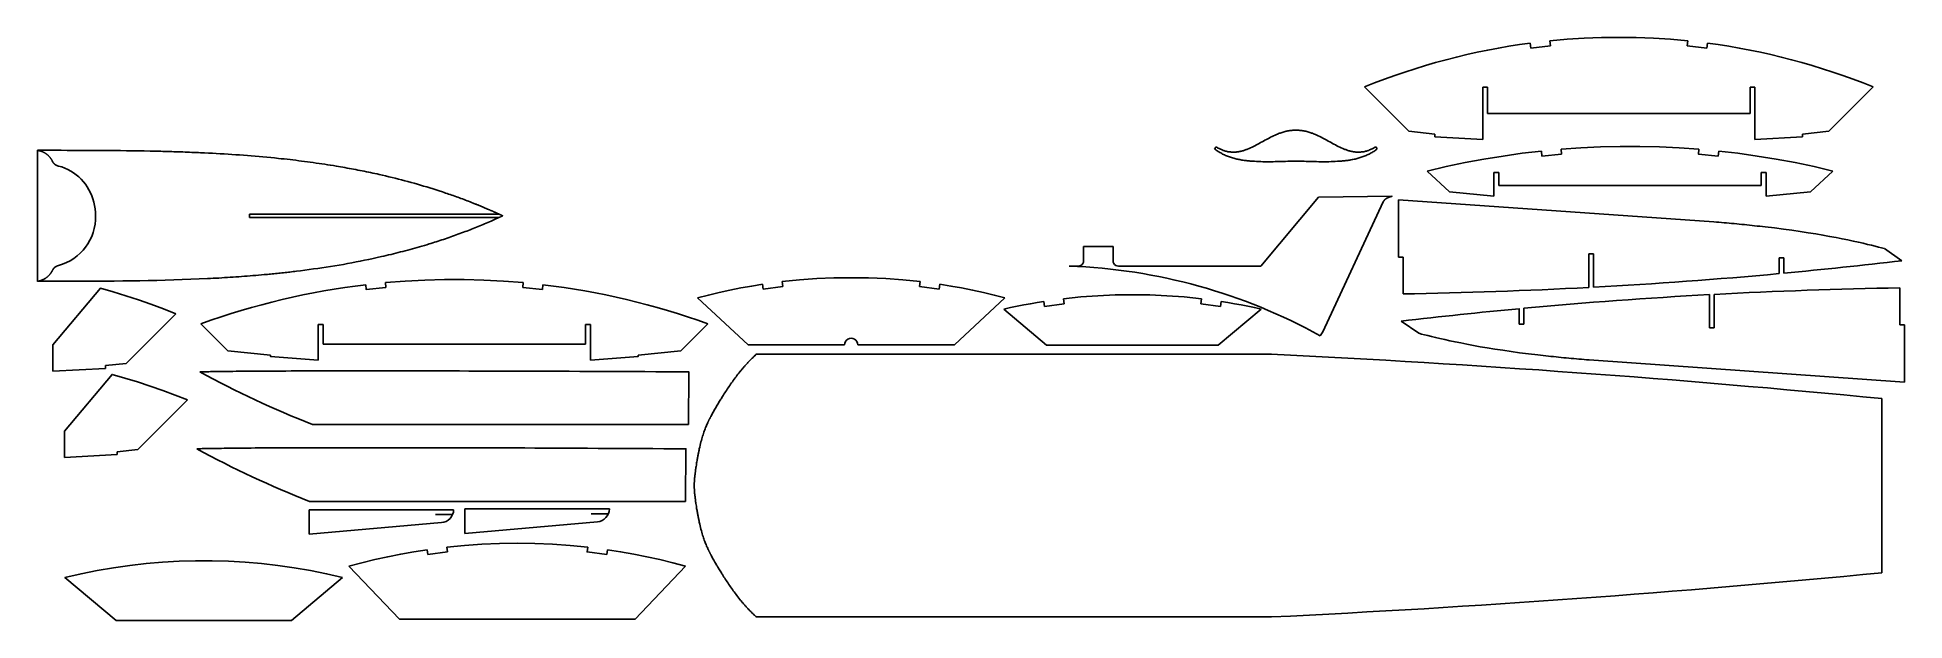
# Model space of a CAD drawing. Header units: inches. Extents: x 1.6 to 37.2, y 1.9 to 13.
import ezdxf

# ---------------------------------------------------------------- set-up
doc = ezdxf.new("R2010")
doc.units = ezdxf.units.IN
doc.header["$MEASUREMENT"] = 0

msp = doc.modelspace()

# ---------------------------------------------------------------- linework, layer by layer
for p, q in [((29.158, 12.012), (29.248, 12.012)), ((26.029, 9.916), (27.433, 9.938)), ((21.175, 7.985), (21.187, 7.891)), ((26.059, 7.283), (26.111, 7.356))]:
    msp.add_line(p, q)
at = {"color": 7, "lineweight": -3}
for points in [[(30.061, 12.847), (30.071, 12.754)], [(33.061, 12.89), (32.734, 12.92), (32.406, 12.94), (32.078, 12.954), (31.748, 12.957), (31.419, 12.954), (31.091, 12.94), (30.763, 12.92), (30.436, 12.89)], [(30.436, 12.89), (30.446, 12.797)], [(33.061, 12.89), (33.049, 12.797)], [(33.436, 12.847), (33.424, 12.754), (33.049, 12.797)], [(30.071, 12.754), (30.446, 12.797)], [(26.908, 12.015), (27.753, 11.17), (28.248, 11.119)], [(28.248, 11.065), (29.158, 11.017), (29.158, 12.012)], [(29.248, 11.512), (29.248, 12.012)], [(34.248, 11.512), (34.248, 12.012)], [(34.338, 12.012), (34.248, 12.012)], [(34.338, 11.017), (34.338, 12.012)], [(36.589, 12.015), (35.744, 11.17), (35.248, 11.119)], [(34.248, 11.512), (29.248, 11.512)], [(25.6, 11.192), (25.582, 11.192), (25.562, 11.19), (25.544, 11.19), (25.524, 11.188), (25.505, 11.185), (25.487, 11.183), (25.467, 11.18), (25.449, 11.177), (25.43, 11.173), (25.412, 11.17), (25.394, 11.165), (25.374, 11.16), (25.355, 11.155), (25.337, 11.15), (25.319, 11.143), (25.302, 11.138), (25.284, 11.132), (25.265, 11.125), (25.247, 11.117), (25.23, 11.11), (25.202, 11.098), (25.174, 11.085), (25.145, 11.072), (25.119, 11.058), (25.09, 11.043), (25.064, 11.028), (25.037, 11.015), (25.01, 11), (24.984, 10.985), (24.955, 10.97), (24.929, 10.955), (24.902, 10.94), (24.875, 10.925), (24.847, 10.912), (24.82, 10.897), (24.794, 10.883), (24.765, 10.87), (24.737, 10.857), (24.709, 10.845), (24.68, 10.832), (24.667, 10.827), (24.652, 10.822), (24.639, 10.817), (24.624, 10.812), (24.61, 10.807), (24.595, 10.802), (24.58, 10.798), (24.565, 10.793), (24.552, 10.79), (24.537, 10.787), (24.522, 10.785), (24.507, 10.782), (24.492, 10.78), (24.477, 10.777), (24.462, 10.775), (24.447, 10.775), (24.432, 10.773), (24.417, 10.773), (24.402, 10.773), (24.387, 10.773), (24.37, 10.775), (24.354, 10.777), (24.339, 10.778), (24.322, 10.78), (24.305, 10.783), (24.29, 10.787), (24.274, 10.79), (24.259, 10.793), (24.242, 10.798), (24.227, 10.803), (24.212, 10.808), (24.197, 10.815), (24.182, 10.822), (24.167, 10.828), (24.152, 10.835), (24.137, 10.842), (24.122, 10.85), (24.109, 10.858), (24.095, 10.867), (24.08, 10.875)], [(25.6, 11.192), (25.619, 11.192), (25.639, 11.19), (25.657, 11.19), (25.677, 11.188), (25.695, 11.185), (25.714, 11.183), (25.734, 11.18), (25.752, 11.177), (25.77, 11.173), (25.789, 11.17), (25.807, 11.165), (25.827, 11.16), (25.845, 11.155), (25.864, 11.15), (25.882, 11.143), (25.899, 11.138), (25.917, 11.132), (25.935, 11.125), (25.954, 11.117), (25.97, 11.11), (25.999, 11.098), (26.027, 11.085), (26.055, 11.072), (26.082, 11.058), (26.11, 11.043), (26.137, 11.028), (26.164, 11.015), (26.19, 11), (26.217, 10.985), (26.245, 10.97), (26.272, 10.955), (26.299, 10.94), (26.325, 10.925), (26.354, 10.912), (26.38, 10.897), (26.407, 10.883), (26.435, 10.87), (26.464, 10.857), (26.492, 10.845), (26.52, 10.832), (26.534, 10.827), (26.549, 10.822), (26.562, 10.817), (26.577, 10.812), (26.59, 10.807), (26.605, 10.802), (26.62, 10.798), (26.635, 10.793), (26.649, 10.79), (26.664, 10.787), (26.679, 10.785), (26.694, 10.782), (26.709, 10.78), (26.724, 10.777), (26.739, 10.775), (26.754, 10.775), (26.769, 10.773), (26.784, 10.773), (26.799, 10.773), (26.814, 10.773), (26.83, 10.775), (26.847, 10.777), (26.862, 10.778), (26.879, 10.78), (26.895, 10.783), (26.91, 10.787), (26.927, 10.79), (26.942, 10.793), (26.959, 10.798), (26.974, 10.803), (26.989, 10.808), (27.004, 10.815), (27.019, 10.822), (27.034, 10.828), (27.049, 10.835), (27.064, 10.842), (27.079, 10.85), (27.092, 10.858), (27.105, 10.867), (27.12, 10.875)], [(28.248, 11.065), (28.248, 11.119)], [(35.248, 11.065), (34.338, 11.017)], [(35.248, 11.065), (35.248, 11.119)], [(1.637, 10.809), (1.637, 8.314)], [(1.638, 10.809), (1.752, 10.809), (1.865, 10.809), (1.978, 10.809), (2.092, 10.809), (2.203, 10.807), (2.317, 10.807), (2.43, 10.807), (2.543, 10.807), (2.657, 10.807), (2.77, 10.807), (2.882, 10.805), (2.995, 10.805), (3.108, 10.804), (3.222, 10.804), (3.335, 10.802), (3.446, 10.8), (3.56, 10.799), (3.673, 10.797), (3.786, 10.794), (3.9, 10.792), (3.942, 10.79), (3.985, 10.79), (4.027, 10.789), (4.07, 10.787), (4.112, 10.787), (4.155, 10.785), (4.196, 10.784), (4.238, 10.782), (4.282, 10.782), (4.323, 10.78), (4.367, 10.779), (4.408, 10.777), (4.452, 10.775), (4.493, 10.774), (4.535, 10.772), (4.578, 10.77), (4.62, 10.769), (4.663, 10.767), (4.705, 10.765), (4.746, 10.764), (4.822, 10.76), (4.895, 10.755), (4.97, 10.752), (5.043, 10.749), (5.118, 10.744), (5.192, 10.74), (5.267, 10.735), (5.34, 10.73), (5.413, 10.725), (5.488, 10.72), (5.562, 10.715), (5.637, 10.709), (5.71, 10.704), (5.783, 10.697), (5.858, 10.69), (5.931, 10.685), (6.005, 10.677), (6.08, 10.67), (6.153, 10.664), (6.226, 10.655), (6.282, 10.65), (6.337, 10.644), (6.393, 10.639), (6.448, 10.632), (6.503, 10.625), (6.558, 10.619), (6.613, 10.612), (6.668, 10.605), (6.723, 10.597), (6.778, 10.59), (6.833, 10.584), (6.888, 10.575), (6.943, 10.567), (7, 10.56), (7.055, 10.552), (7.108, 10.544), (7.163, 10.535), (7.218, 10.525), (7.273, 10.517), (7.328, 10.509), (7.37, 10.502), (7.41, 10.494), (7.452, 10.487), (7.493, 10.48), (7.533, 10.472), (7.575, 10.465), (7.617, 10.457), (7.656, 10.45), (7.698, 10.442), (7.738, 10.434), (7.78, 10.427), (7.82, 10.419), (7.862, 10.41), (7.901, 10.402), (7.943, 10.394), (7.983, 10.385), (8.025, 10.375), (8.065, 10.367), (8.105, 10.359), (8.146, 10.349), (8.206, 10.335), (8.268, 10.322), (8.328, 10.307), (8.39, 10.292), (8.45, 10.277), (8.51, 10.262), (8.571, 10.247), (8.632, 10.23), (8.692, 10.215), (8.752, 10.199), (8.812, 10.182), (8.872, 10.165), (8.932, 10.147), (8.991, 10.13), (9.051, 10.112), (9.111, 10.094), (9.172, 10.075), (9.232, 10.057), (9.29, 10.037), (9.35, 10.017), (9.38, 10.007), (9.408, 9.997), (9.438, 9.987), (9.468, 9.977), (9.498, 9.967), (9.527, 9.957), (9.556, 9.947), (9.587, 9.937), (9.615, 9.925), (9.645, 9.915), (9.673, 9.905), (9.703, 9.894), (9.731, 9.884), (9.762, 9.872), (9.791, 9.86), (9.82, 9.85), (9.848, 9.839), (9.878, 9.827), (9.906, 9.815), (9.937, 9.805), (9.95, 9.799), (9.965, 9.794), (9.98, 9.787), (9.995, 9.782), (10.008, 9.775), (10.023, 9.77), (10.038, 9.764), (10.052, 9.759), (10.067, 9.752), (10.08, 9.747), (10.095, 9.74), (10.11, 9.734), (10.123, 9.729), (10.138, 9.722), (10.153, 9.717), (10.166, 9.71), (10.182, 9.704), (10.195, 9.699), (10.21, 9.692), (10.225, 9.685), (10.232, 9.682), (10.238, 9.68), (10.246, 9.677), (10.253, 9.674), (10.26, 9.67), (10.267, 9.667), (10.275, 9.664), (10.281, 9.66), (10.288, 9.659), (10.296, 9.655), (10.303, 9.652), (10.31, 9.649), (10.316, 9.645), (10.325, 9.642), (10.331, 9.639), (10.338, 9.635), (10.345, 9.632), (10.353, 9.63), (10.36, 9.627), (10.366, 9.624), (10.373, 9.62), (10.38, 9.617), (10.386, 9.614), (10.393, 9.612), (10.4, 9.609), (10.407, 9.605), (10.413, 9.602), (10.42, 9.599), (10.427, 9.597), (10.433, 9.594), (10.44, 9.59), (10.446, 9.587), (10.453, 9.584), (10.46, 9.582), (10.467, 9.579), (10.473, 9.575), (10.48, 9.572), (10.487, 9.569), (10.491, 9.565), (10.498, 9.564), (10.493, 9.56), (10.488, 9.559), (10.483, 9.555), (10.478, 9.554), (10.473, 9.552), (10.468, 9.549), (10.463, 9.547), (10.458, 9.545), (10.453, 9.542), (10.448, 9.54), (10.443, 9.537), (10.438, 9.535), (10.433, 9.534), (10.428, 9.53), (10.423, 9.529), (10.418, 9.527), (10.413, 9.524), (10.408, 9.522), (10.403, 9.519), (10.398, 9.517), (10.368, 9.504), (10.338, 9.49), (10.306, 9.477), (10.277, 9.464), (10.246, 9.45), (10.215, 9.437), (10.185, 9.424), (10.153, 9.41), (10.123, 9.397), (10.092, 9.385), (10.061, 9.372), (10.03, 9.359), (10, 9.347), (9.968, 9.334), (9.937, 9.322), (9.906, 9.31), (9.875, 9.297), (9.843, 9.285), (9.813, 9.274), (9.782, 9.262), (9.748, 9.249), (9.713, 9.237), (9.68, 9.224), (9.645, 9.212), (9.612, 9.199), (9.577, 9.187), (9.543, 9.175), (9.508, 9.162), (9.475, 9.15), (9.44, 9.139), (9.407, 9.127), (9.372, 9.115), (9.337, 9.104), (9.303, 9.094), (9.268, 9.082), (9.233, 9.07), (9.198, 9.06), (9.165, 9.049), (9.13, 9.039), (9.095, 9.027), (9.05, 9.014), (9.005, 9), (8.96, 8.987), (8.915, 8.974), (8.87, 8.96), (8.825, 8.949), (8.78, 8.935), (8.735, 8.924), (8.69, 8.91), (8.643, 8.899), (8.598, 8.887), (8.553, 8.875), (8.508, 8.864), (8.462, 8.852), (8.416, 8.84), (8.371, 8.829), (8.325, 8.819), (8.28, 8.807), (8.235, 8.797), (8.188, 8.787), (8.108, 8.769), (8.028, 8.75), (7.948, 8.734), (7.866, 8.717), (7.786, 8.7), (7.705, 8.685), (7.625, 8.67), (7.543, 8.655), (7.463, 8.64), (7.382, 8.627), (7.302, 8.614), (7.22, 8.6), (7.138, 8.587), (7.056, 8.575), (6.976, 8.564), (6.895, 8.552), (6.813, 8.54), (6.731, 8.53), (6.65, 8.519), (6.57, 8.509), (6.538, 8.505), (6.508, 8.502), (6.477, 8.499), (6.446, 8.494), (6.417, 8.49), (6.385, 8.487), (6.355, 8.484), (6.325, 8.48), (6.293, 8.477), (6.263, 8.474), (6.232, 8.47), (6.201, 8.467), (6.172, 8.465), (6.14, 8.462), (6.11, 8.459), (6.078, 8.455), (6.048, 8.452), (6.017, 8.45), (5.987, 8.447), (5.956, 8.444), (5.902, 8.439), (5.848, 8.434), (5.795, 8.43), (5.742, 8.425), (5.686, 8.42), (5.633, 8.417), (5.58, 8.412), (5.525, 8.409), (5.472, 8.405), (5.418, 8.4), (5.363, 8.397), (5.31, 8.394), (5.257, 8.39), (5.202, 8.387), (5.148, 8.384), (5.095, 8.38), (5.04, 8.377), (4.987, 8.375), (4.933, 8.372), (4.878, 8.369), (4.717, 8.362), (4.557, 8.355), (4.395, 8.349), (4.233, 8.344), (4.072, 8.339), (3.91, 8.335), (3.748, 8.332), (3.586, 8.329), (3.423, 8.325), (3.262, 8.324), (3.1, 8.322), (2.937, 8.32), (2.775, 8.32), (2.613, 8.319), (2.45, 8.319), (2.288, 8.319), (2.125, 8.319), (1.963, 8.319), (1.8, 8.319), (1.638, 8.319)], [(1.638, 10.809), (1.645, 10.807), (1.651, 10.805), (1.66, 10.804), (1.667, 10.802), (1.673, 10.802), (1.68, 10.799), (1.688, 10.797), (1.695, 10.795), (1.702, 10.794), (1.708, 10.792), (1.715, 10.789), (1.721, 10.787), (1.728, 10.784), (1.735, 10.78), (1.742, 10.779), (1.748, 10.775), (1.755, 10.772), (1.762, 10.769), (1.768, 10.765), (1.775, 10.762), (1.78, 10.759), (1.787, 10.755), (1.792, 10.75), (1.798, 10.747), (1.803, 10.744), (1.808, 10.739), (1.813, 10.735), (1.82, 10.732), (1.825, 10.727), (1.83, 10.722), (1.835, 10.719), (1.84, 10.714), (1.845, 10.709), (1.85, 10.704), (1.855, 10.699), (1.86, 10.694), (1.863, 10.689), (1.868, 10.684), (1.873, 10.679), (1.878, 10.672), (1.882, 10.669), (1.883, 10.665), (1.886, 10.66), (1.89, 10.657), (1.893, 10.652), (1.895, 10.649), (1.898, 10.645), (1.902, 10.64), (1.903, 10.635), (1.907, 10.632), (1.91, 10.627), (1.912, 10.624), (1.915, 10.619), (1.917, 10.614), (1.92, 10.61), (1.921, 10.605), (1.925, 10.6), (1.927, 10.597), (1.928, 10.592), (1.932, 10.587), (1.932, 10.585), (1.933, 10.584), (1.933, 10.582), (1.935, 10.58), (1.935, 10.579), (1.937, 10.577), (1.937, 10.575), (1.938, 10.575), (1.938, 10.574), (1.94, 10.572), (1.94, 10.57), (1.942, 10.57), (1.943, 10.569), (1.943, 10.567), (1.945, 10.565), (1.946, 10.564), (1.946, 10.562), (1.948, 10.562), (1.95, 10.56), (1.95, 10.559), (1.952, 10.557), (1.953, 10.557), (1.953, 10.555), (1.955, 10.554), (1.956, 10.554), (1.956, 10.552), (1.958, 10.55), (1.96, 10.55), (1.962, 10.549), (1.962, 10.547), (1.963, 10.547), (1.965, 10.545), (1.967, 10.544), (1.968, 10.542), (1.97, 10.542), (1.972, 10.54), (1.973, 10.539), (1.975, 10.537), (1.978, 10.535), (1.981, 10.534), (1.985, 10.532), (1.987, 10.53), (1.99, 10.529), (1.993, 10.527), (1.997, 10.525), (2, 10.524), (2.003, 10.522), (2.007, 10.52), (2.01, 10.519), (2.013, 10.517), (2.016, 10.515), (2.02, 10.515), (2.025, 10.514), (2.028, 10.512), (2.032, 10.512), (2.035, 10.51), (2.038, 10.509), (2.102, 10.492), (2.162, 10.469), (2.22, 10.444), (2.275, 10.412), (2.328, 10.379), (2.378, 10.342), (2.426, 10.302), (2.472, 10.259), (2.513, 10.212), (2.552, 10.162), (2.587, 10.112), (2.62, 10.057), (2.648, 10), (2.673, 9.944), (2.695, 9.884), (2.713, 9.822), (2.728, 9.759), (2.738, 9.695), (2.745, 9.629), (2.747, 9.564)], [(24.05, 10.837), (24.08, 10.875)], [(24.05, 10.837), (24.067, 10.823), (24.084, 10.812), (24.1, 10.8), (24.117, 10.788), (24.134, 10.778), (24.152, 10.768), (24.17, 10.758), (24.187, 10.748), (24.205, 10.738), (24.224, 10.73), (24.242, 10.722), (24.26, 10.713), (24.28, 10.705), (24.299, 10.697), (24.319, 10.69), (24.337, 10.683), (24.357, 10.677), (24.375, 10.67), (24.395, 10.663), (24.415, 10.658), (24.435, 10.653), (24.454, 10.648), (24.474, 10.643), (24.494, 10.638), (24.514, 10.635), (24.532, 10.632), (24.552, 10.627), (24.572, 10.623), (24.592, 10.622), (24.612, 10.618), (24.632, 10.615), (24.652, 10.613), (24.672, 10.61), (24.692, 10.608), (24.712, 10.607), (24.732, 10.605), (24.752, 10.603), (24.772, 10.602), (24.792, 10.6), (24.812, 10.6), (24.852, 10.597), (24.89, 10.595), (24.93, 10.595), (24.97, 10.593), (25.009, 10.593), (25.049, 10.593), (25.089, 10.593), (25.127, 10.593), (25.167, 10.593), (25.207, 10.595), (25.245, 10.595), (25.285, 10.597), (25.325, 10.597), (25.364, 10.598), (25.404, 10.598), (25.444, 10.6), (25.482, 10.602), (25.522, 10.602), (25.562, 10.603), (25.602, 10.603)], [(27.15, 10.837), (27.134, 10.823), (27.117, 10.812), (27.1, 10.8), (27.084, 10.788), (27.067, 10.778), (27.049, 10.768), (27.03, 10.758), (27.014, 10.748), (26.995, 10.738), (26.977, 10.73), (26.959, 10.722), (26.94, 10.713), (26.92, 10.705), (26.902, 10.697), (26.882, 10.69), (26.864, 10.683), (26.844, 10.677), (26.825, 10.67), (26.805, 10.663), (26.785, 10.658), (26.765, 10.653), (26.747, 10.648), (26.727, 10.643), (26.707, 10.638), (26.687, 10.635), (26.669, 10.632), (26.649, 10.627), (26.629, 10.623), (26.609, 10.622), (26.589, 10.618), (26.569, 10.615), (26.549, 10.613), (26.529, 10.61), (26.509, 10.608), (26.489, 10.607), (26.469, 10.605), (26.449, 10.603), (26.429, 10.602), (26.409, 10.6), (26.389, 10.6), (26.349, 10.597), (26.31, 10.595), (26.27, 10.595), (26.23, 10.593), (26.192, 10.593), (26.152, 10.593), (26.112, 10.593), (26.074, 10.593), (26.034, 10.593), (25.994, 10.595), (25.955, 10.595), (25.915, 10.597), (25.875, 10.597), (25.837, 10.598), (25.797, 10.598), (25.757, 10.6), (25.719, 10.602), (25.679, 10.602), (25.639, 10.603), (25.599, 10.603)], [(27.15, 10.837), (27.12, 10.875)], [(30.275, 10.794), (29.91, 10.752), (29.545, 10.7), (29.181, 10.642), (28.82, 10.575), (28.46, 10.499), (28.101, 10.415)], [(30.275, 10.794), (30.283, 10.7)], [(30.283, 10.7), (30.658, 10.735)], [(33.275, 10.829), (32.9, 10.855), (32.525, 10.872), (32.15, 10.882), (31.775, 10.882), (31.4, 10.872), (31.025, 10.855), (30.65, 10.829)], [(30.65, 10.829), (30.658, 10.735)], [(33.275, 10.829), (33.266, 10.735), (33.641, 10.7)], [(33.65, 10.794), (33.641, 10.7)], [(35.823, 10.415), (35.465, 10.499), (35.105, 10.575), (34.743, 10.642), (34.38, 10.7), (34.015, 10.752), (33.65, 10.794)], [(28.101, 10.415), (28.526, 10.022), (29.371, 9.934)], [(29.461, 10.389), (29.371, 10.389)], [(29.371, 10.389), (29.371, 9.934)], [(29.461, 10.389), (29.461, 10.139)], [(34.461, 10.389), (34.461, 10.139)], [(34.551, 10.389), (34.461, 10.389)], [(34.551, 10.389), (34.551, 9.934)], [(35.823, 10.415), (35.398, 10.022)], [(34.461, 10.139), (29.461, 10.139)], [(35.398, 10.022), (34.551, 9.934)], [(26.029, 9.916), (24.93, 8.606)], [(26.111, 7.356), (27.263, 9.828), (27.264, 9.831), (27.266, 9.833), (27.268, 9.836), (27.269, 9.838), (27.269, 9.839), (27.271, 9.843), (27.273, 9.844), (27.274, 9.848), (27.276, 9.849), (27.278, 9.851), (27.279, 9.854), (27.281, 9.856), (27.282, 9.858), (27.284, 9.859), (27.286, 9.863), (27.288, 9.864), (27.289, 9.866), (27.291, 9.868), (27.294, 9.869), (27.296, 9.873), (27.299, 9.874), (27.303, 9.878), (27.306, 9.881), (27.309, 9.883), (27.313, 9.886), (27.316, 9.889), (27.319, 9.891), (27.323, 9.893), (27.328, 9.896), (27.331, 9.898), (27.334, 9.899), (27.338, 9.901), (27.341, 9.903), (27.346, 9.904), (27.349, 9.908), (27.353, 9.909), (27.356, 9.909), (27.361, 9.911), (27.364, 9.913), (27.368, 9.914), (27.369, 9.914), (27.371, 9.916), (27.373, 9.916), (27.374, 9.918), (27.376, 9.918), (27.378, 9.918), (27.381, 9.919), (27.383, 9.919), (27.384, 9.919), (27.386, 9.921), (27.388, 9.921), (27.389, 9.923), (27.391, 9.923), (27.393, 9.923), (27.394, 9.924), (27.396, 9.924), (27.399, 9.924), (27.401, 9.926), (27.403, 9.926), (27.404, 9.926), (27.406, 9.928), (27.408, 9.928), (27.409, 9.928), (27.411, 9.928), (27.413, 9.929), (27.414, 9.929), (27.416, 9.929), (27.418, 9.929), (27.419, 9.931), (27.421, 9.931), (27.423, 9.931), (27.424, 9.933), (27.426, 9.933), (27.428, 9.933), (27.429, 9.934), (27.431, 9.934), (27.433, 9.934)], [(27.551, 9.867), (27.551, 8.777)], [(27.551, 9.867), (33.557, 9.447)], [(10.433, 9.594), (5.678, 9.594)], [(5.678, 9.534), (5.678, 9.594)], [(10.433, 9.534), (5.678, 9.534)], [(33.557, 9.447), (33.607, 9.444), (33.655, 9.44), (33.704, 9.435), (33.752, 9.432), (33.801, 9.427), (33.849, 9.422), (33.897, 9.419), (33.945, 9.414), (33.994, 9.409), (34.042, 9.405), (34.09, 9.4), (34.139, 9.395), (34.187, 9.39), (34.237, 9.385), (34.285, 9.38), (34.334, 9.375), (34.384, 9.369), (34.432, 9.364), (34.482, 9.359), (34.532, 9.352), (34.71, 9.332), (34.882, 9.309), (35.045, 9.287), (35.204, 9.264), (35.354, 9.242), (35.497, 9.219), (35.634, 9.195), (35.762, 9.172), (35.885, 9.149), (36, 9.125), (36.11, 9.104), (36.212, 9.082), (36.309, 9.06), (36.399, 9.04), (36.482, 9.02), (36.559, 9.002), (36.629, 8.985), (36.692, 8.969), (36.75, 8.954), (36.802, 8.94)], [(21.558, 8.981), (21.558, 8.706)], [(22.119, 8.981), (21.558, 8.981)], [(22.119, 8.706), (22.119, 8.981)], [(36.804, 8.939), (37.135, 8.709)], [(2.038, 8.617), (2.037, 8.615), (2.033, 8.615), (2.032, 8.615), (2.028, 8.614), (2.026, 8.614), (2.025, 8.612), (2.022, 8.612), (2.02, 8.61), (2.016, 8.61), (2.015, 8.609), (2.012, 8.609), (2.01, 8.607), (2.007, 8.605), (2.005, 8.605), (2.002, 8.604), (2, 8.602), (1.998, 8.602), (1.995, 8.6), (1.993, 8.599), (1.99, 8.599), (1.988, 8.597), (1.987, 8.595), (1.985, 8.595), (1.983, 8.594), (1.98, 8.592), (1.978, 8.59), (1.977, 8.59), (1.975, 8.589), (1.973, 8.587), (1.972, 8.585), (1.968, 8.584), (1.967, 8.582), (1.965, 8.58), (1.963, 8.579), (1.962, 8.579), (1.96, 8.577), (1.958, 8.575), (1.956, 8.574), (1.955, 8.572), (1.953, 8.57), (1.952, 8.569), (1.95, 8.567), (1.948, 8.565), (1.948, 8.564), (1.946, 8.562), (1.945, 8.562), (1.945, 8.56), (1.943, 8.559), (1.942, 8.557), (1.942, 8.555), (1.94, 8.554), (1.938, 8.552), (1.938, 8.55), (1.937, 8.549), (1.935, 8.547), (1.935, 8.545), (1.933, 8.544), (1.933, 8.542), (1.932, 8.54), (1.932, 8.539), (1.93, 8.535), (1.928, 8.532), (1.927, 8.529), (1.925, 8.525), (1.923, 8.522), (1.921, 8.519), (1.918, 8.515), (1.917, 8.512), (1.915, 8.509), (1.913, 8.505), (1.912, 8.502), (1.91, 8.499), (1.908, 8.495), (1.905, 8.492), (1.903, 8.49), (1.902, 8.487), (1.9, 8.484), (1.898, 8.48), (1.895, 8.477), (1.893, 8.474), (1.89, 8.469), (1.885, 8.462), (1.88, 8.457), (1.877, 8.452), (1.872, 8.447), (1.868, 8.442), (1.863, 8.435), (1.858, 8.43), (1.853, 8.427), (1.848, 8.422), (1.845, 8.417), (1.84, 8.412), (1.835, 8.407), (1.83, 8.404), (1.825, 8.399), (1.818, 8.395), (1.813, 8.39), (1.808, 8.387), (1.803, 8.382), (1.798, 8.379), (1.79, 8.374), (1.783, 8.369), (1.775, 8.365), (1.768, 8.36), (1.76, 8.357), (1.752, 8.352), (1.745, 8.349), (1.737, 8.345), (1.728, 8.342), (1.72, 8.339), (1.713, 8.337), (1.705, 8.334), (1.697, 8.33), (1.688, 8.329), (1.68, 8.327), (1.672, 8.324), (1.663, 8.322), (1.655, 8.32), (1.647, 8.32), (1.638, 8.319)], [(21.458, 8.606), (21.286, 8.606)], [(21.458, 8.606), (21.483, 8.609), (21.508, 8.619), (21.528, 8.636), (21.544, 8.656), (21.554, 8.681), (21.558, 8.706)], [(22.119, 8.706), (22.123, 8.681), (22.133, 8.656), (22.149, 8.636), (22.169, 8.619), (22.194, 8.609), (22.219, 8.606)], [(24.931, 8.606), (22.219, 8.606)], [(27.551, 8.777), (27.641, 8.777)], [(27.641, 8.777), (27.641, 8.077)], [(31.176, 8.837), (31.176, 8.2)], [(31.176, 8.837), (31.266, 8.837)], [(31.266, 8.837), (31.266, 8.205)], [(34.8, 8.764), (34.8, 8.464)], [(34.8, 8.764), (34.89, 8.764)], [(34.89, 8.764), (34.89, 8.472)], [(4.272, 7.701), (4.037, 7.793), (3.8, 7.881), (3.562, 7.965), (3.322, 8.043), (3.08, 8.116), (2.837, 8.185), (1.932, 7.108)], [(7.889, 8.252), (7.899, 8.16), (8.274, 8.198)], [(10.889, 8.292), (10.514, 8.322), (10.139, 8.342), (9.764, 8.352), (9.389, 8.352), (9.014, 8.342), (8.639, 8.322), (8.264, 8.292)], [(8.264, 8.292), (8.274, 8.198)], [(10.889, 8.292), (10.879, 8.198)], [(11.254, 8.16), (10.879, 8.198)], [(11.264, 8.252), (11.254, 8.16)], [(15.446, 8.261), (15.238, 8.228), (15.03, 8.191), (14.823, 8.149), (14.618, 8.104), (14.413, 8.056), (14.208, 8.004)], [(15.446, 8.261), (15.458, 8.168)], [(15.833, 8.218), (15.458, 8.168)], [(18.447, 8.311), (18.118, 8.344), (17.791, 8.368), (17.463, 8.383), (17.133, 8.386), (16.805, 8.383), (16.477, 8.368), (16.148, 8.344), (15.821, 8.311)], [(15.821, 8.311), (15.833, 8.218)], [(18.447, 8.311), (18.433, 8.218)], [(18.808, 8.168), (18.433, 8.218)], [(18.822, 8.261), (18.808, 8.168)], [(20.058, 8.004), (19.855, 8.056), (19.65, 8.104), (19.443, 8.149), (19.236, 8.191), (19.03, 8.228), (18.822, 8.261)], [(37.101, 7.492), (37.101, 8.192)], [(14.208, 8.004), (15.168, 7.109)], [(20.058, 8.004), (19.098, 7.109)], [(20.8, 7.933), (20.672, 7.913), (20.545, 7.891), (20.418, 7.868), (20.29, 7.843), (20.163, 7.816), (20.038, 7.79)], [(20.8, 7.933), (20.812, 7.841)], [(21.187, 7.891), (20.812, 7.841)], [(23.8, 7.985), (23.473, 8.02), (23.145, 8.043), (22.817, 8.058), (22.487, 8.063), (22.158, 8.058), (21.83, 8.043), (21.502, 8.02), (21.175, 7.985)], [(23.8, 7.985), (23.787, 7.891)], [(24.162, 7.841), (23.787, 7.891)], [(24.175, 7.933), (24.162, 7.841)], [(24.937, 7.79), (24.81, 7.816), (24.683, 7.843), (24.557, 7.868), (24.43, 7.891), (24.302, 7.913), (24.175, 7.933)], [(33.476, 7.432), (33.476, 8.064)], [(33.566, 7.432), (33.566, 8.069)], [(4.272, 7.701), (3.327, 6.755)], [(5.266, 6.998), (4.752, 7.51)], [(7.076, 7.495), (6.986, 7.495)], [(6.986, 7.495), (6.986, 6.818)], [(7.076, 7.495), (7.076, 7.12)], [(12.076, 7.495), (12.076, 7.12)], [(12.166, 7.495), (12.076, 7.495)], [(12.166, 7.495), (12.166, 6.818)], [(13.887, 6.998), (14.401, 7.51)], [(20.038, 7.79), (20.852, 7.105), (24.123, 7.105)], [(24.937, 7.79), (24.123, 7.105)], [(27.938, 7.33), (27.606, 7.56)], [(29.851, 7.505), (29.851, 7.797)], [(29.941, 7.505), (29.851, 7.505)], [(29.941, 7.505), (29.941, 7.805)], [(37.191, 7.492), (37.101, 7.492)], [(37.191, 6.402), (37.191, 7.492)], [(12.076, 7.12), (7.076, 7.12)], [(31.184, 6.822), (31.134, 6.825), (31.086, 6.829), (31.038, 6.834), (30.989, 6.837), (30.941, 6.842), (30.893, 6.847), (30.844, 6.85), (30.796, 6.855), (30.748, 6.86), (30.699, 6.864), (30.651, 6.869), (30.603, 6.874), (30.554, 6.879), (30.504, 6.884), (30.456, 6.889), (30.408, 6.894), (30.358, 6.9), (30.309, 6.905), (30.259, 6.91), (30.209, 6.917), (30.031, 6.937), (29.859, 6.96), (29.696, 6.982), (29.538, 7.005), (29.388, 7.027), (29.244, 7.05), (29.108, 7.074), (28.979, 7.097), (28.856, 7.12), (28.741, 7.144), (28.631, 7.165), (28.529, 7.187), (28.433, 7.209), (28.343, 7.229), (28.259, 7.249), (28.183, 7.267), (28.113, 7.284), (28.049, 7.3), (27.991, 7.315), (27.939, 7.329)], [(33.566, 7.432), (33.476, 7.432)], [(1.932, 6.608), (1.932, 7.108)], [(6.076, 6.913), (5.266, 6.998)], [(6.984, 6.815), (6.076, 6.887), (6.076, 6.913)], [(12.169, 6.815), (13.076, 6.887), (13.076, 6.913)], [(13.076, 6.913), (13.887, 6.998)], [(14.144, 4.431), (14.144, 4.433), (14.144, 4.434), (14.144, 4.436), (14.144, 4.438), (14.144, 4.439), (14.144, 4.441), (14.144, 4.443), (14.144, 4.444), (14.144, 4.446), (14.144, 4.448), (14.144, 4.449), (14.144, 4.451), (14.145, 4.453), (14.145, 4.454), (14.145, 4.459), (14.145, 4.463), (14.145, 4.466), (14.145, 4.471), (14.145, 4.474), (14.145, 4.478), (14.145, 4.483), (14.145, 4.486), (14.145, 4.489), (14.147, 4.494), (14.147, 4.498), (14.147, 4.501), (14.147, 4.504), (14.147, 4.509), (14.147, 4.513), (14.147, 4.516), (14.147, 4.521), (14.149, 4.524), (14.149, 4.528), (14.149, 4.533), (14.149, 4.544), (14.15, 4.556), (14.152, 4.569), (14.152, 4.581), (14.154, 4.593), (14.155, 4.604), (14.155, 4.618), (14.157, 4.629), (14.159, 4.641), (14.16, 4.654), (14.162, 4.666), (14.164, 4.678), (14.165, 4.689), (14.167, 4.703), (14.167, 4.714), (14.169, 4.726), (14.17, 4.738), (14.172, 4.751), (14.175, 4.763), (14.177, 4.774), (14.18, 4.798), (14.184, 4.821), (14.187, 4.844), (14.19, 4.866), (14.194, 4.886), (14.197, 4.906), (14.2, 4.926), (14.204, 4.944), (14.207, 4.963), (14.21, 4.981), (14.214, 4.998), (14.217, 5.014), (14.22, 5.031), (14.224, 5.046), (14.225, 5.061), (14.229, 5.076), (14.232, 5.089), (14.235, 5.103), (14.237, 5.116), (14.24, 5.129), (14.249, 5.164), (14.257, 5.198), (14.264, 5.231), (14.272, 5.261), (14.28, 5.291), (14.287, 5.319), (14.295, 5.348), (14.304, 5.374), (14.312, 5.399), (14.319, 5.424), (14.327, 5.448), (14.335, 5.469), (14.344, 5.493), (14.352, 5.513), (14.36, 5.534), (14.369, 5.554), (14.377, 5.574), (14.385, 5.593), (14.394, 5.613), (14.402, 5.631), (14.405, 5.638), (14.409, 5.643), (14.41, 5.649), (14.414, 5.656), (14.417, 5.663), (14.42, 5.668), (14.424, 5.674), (14.425, 5.681), (14.429, 5.688), (14.432, 5.693), (14.435, 5.699), (14.439, 5.706), (14.442, 5.711), (14.445, 5.718), (14.447, 5.724), (14.45, 5.729), (14.454, 5.736), (14.457, 5.741), (14.46, 5.748), (14.464, 5.754), (14.474, 5.773), (14.484, 5.791), (14.494, 5.809), (14.504, 5.828), (14.515, 5.848), (14.525, 5.866), (14.537, 5.886), (14.547, 5.904), (14.559, 5.924), (14.57, 5.943), (14.58, 5.961), (14.592, 5.981), (14.604, 5.999), (14.615, 6.018), (14.627, 6.036), (14.637, 6.054), (14.649, 6.073), (14.66, 6.091), (14.67, 6.108), (14.682, 6.126), (14.697, 6.148), (14.71, 6.171), (14.725, 6.194), (14.742, 6.218), (14.757, 6.241), (14.772, 6.266), (14.789, 6.289), (14.804, 6.313), (14.82, 6.336), (14.837, 6.361), (14.854, 6.384), (14.87, 6.408), (14.887, 6.433), (14.905, 6.456), (14.922, 6.479), (14.94, 6.503), (14.957, 6.526), (14.975, 6.549), (14.994, 6.573), (15.012, 6.594), (15.019, 6.604), (15.027, 6.614), (15.035, 6.624), (15.042, 6.633), (15.05, 6.643), (15.059, 6.653), (15.067, 6.661), (15.074, 6.671), (15.082, 6.679), (15.09, 6.689), (15.099, 6.698), (15.107, 6.708), (15.115, 6.716), (15.124, 6.726), (15.132, 6.736), (15.14, 6.744), (15.149, 6.754), (15.157, 6.763), (15.165, 6.773), (15.174, 6.781), (15.182, 6.789), (15.189, 6.796), (15.197, 6.804), (15.204, 6.813), (15.212, 6.819), (15.219, 6.828), (15.227, 6.834), (15.234, 6.843), (15.242, 6.849), (15.25, 6.858), (15.257, 6.864), (15.265, 6.873), (15.272, 6.879), (15.28, 6.888), (15.289, 6.894), (15.295, 6.903), (15.304, 6.909), (15.312, 6.918), (15.319, 6.924), (15.327, 6.931)], [(17.008, 7.109), (15.168, 7.109)], [(25.134, 6.931), (15.327, 6.931)], [(19.098, 7.109), (17.258, 7.109)], [(37.191, 6.402), (31.184, 6.822)], [(2.932, 6.66), (1.932, 6.608)], [(4.495, 6.063), (4.26, 6.154), (4.023, 6.243), (3.785, 6.326), (3.545, 6.404), (3.303, 6.478), (3.06, 6.546), (2.155, 5.469)], [(3.327, 6.755), (2.932, 6.713)], [(2.932, 6.66), (2.932, 6.713)], [(14.033, 5.594), (14.043, 6.594), (13.833, 6.596), (13.623, 6.596), (13.413, 6.597), (13.203, 6.599), (12.995, 6.599), (12.786, 6.601), (12.579, 6.602), (12.373, 6.602), (12.168, 6.604), (11.964, 6.604), (11.763, 6.606), (11.563, 6.606), (11.365, 6.607), (11.168, 6.607), (10.973, 6.609), (10.78, 6.609), (10.59, 6.609), (10.401, 6.611), (10.216, 6.611), (10.033, 6.611), (9.853, 6.611), (9.676, 6.612), (9.501, 6.612), (9.329, 6.612), (9.16, 6.612), (8.995, 6.612), (8.831, 6.614), (8.671, 6.614), (8.516, 6.614), (8.363, 6.614), (8.213, 6.614), (8.066, 6.614), (7.923, 6.614), (7.783, 6.614), (7.646, 6.614), (7.513, 6.614), (7.384, 6.614), (7.258, 6.614), (7.134, 6.614), (7.015, 6.612), (6.899, 6.612), (6.786, 6.612), (6.678, 6.612), (6.571, 6.612), (6.468, 6.612), (6.37, 6.611), (6.273, 6.611), (6.18, 6.611), (6.091, 6.611), (6.005, 6.609), (5.921, 6.609), (5.84, 6.609), (5.763, 6.607), (5.688, 6.607), (5.618, 6.607), (5.55, 6.606), (5.483, 6.606), (5.42, 6.606), (5.36, 6.604), (5.303, 6.604), (5.248, 6.604), (5.196, 6.602), (5.146, 6.602), (5.1, 6.601), (5.055, 6.601), (5.013, 6.601), (4.973, 6.599), (4.935, 6.599), (4.9, 6.597), (4.866, 6.597), (4.835, 6.597), (4.804, 6.596), (4.778, 6.596), (4.753, 6.594), (4.73, 6.594)], [(4.495, 6.063), (3.55, 5.116)], [(36.759, 2.774), (36.759, 6.088)], [(2.155, 4.969), (2.155, 5.469)], [(14.033, 5.594), (6.873, 5.594)], [(3.155, 5.021), (2.155, 4.969)], [(3.55, 5.116), (3.155, 5.074)], [(3.155, 5.021), (3.155, 5.074)], [(13.977, 4.132), (13.987, 5.132), (13.777, 5.133), (13.567, 5.133), (13.357, 5.135), (13.146, 5.137), (12.938, 5.137), (12.73, 5.138), (12.523, 5.14), (12.316, 5.14), (12.112, 5.142), (11.908, 5.142), (11.706, 5.143), (11.506, 5.143), (11.308, 5.145), (11.112, 5.145), (10.917, 5.147), (10.723, 5.147), (10.533, 5.147), (10.345, 5.148), (10.16, 5.148), (9.977, 5.148), (9.796, 5.148), (9.62, 5.15), (9.445, 5.15), (9.273, 5.15), (9.103, 5.15), (8.938, 5.15), (8.775, 5.152), (8.615, 5.152), (8.46, 5.152), (8.306, 5.152), (8.157, 5.152), (8.01, 5.152), (7.867, 5.152), (7.727, 5.152), (7.59, 5.152), (7.457, 5.152), (7.328, 5.152), (7.202, 5.152), (7.078, 5.152), (6.958, 5.15), (6.843, 5.15), (6.73, 5.15), (6.622, 5.15), (6.515, 5.15), (6.412, 5.15), (6.313, 5.148), (6.217, 5.148), (6.123, 5.148), (6.035, 5.148), (5.948, 5.147), (5.865, 5.147), (5.783, 5.147), (5.707, 5.145), (5.631, 5.145), (5.561, 5.145), (5.493, 5.143), (5.427, 5.143), (5.363, 5.143), (5.303, 5.142), (5.246, 5.142), (5.192, 5.142), (5.14, 5.14), (5.09, 5.14), (5.043, 5.138), (4.998, 5.138), (4.957, 5.138), (4.916, 5.137), (4.878, 5.137), (4.843, 5.135), (4.81, 5.135), (4.778, 5.135), (4.748, 5.133), (4.722, 5.133), (4.697, 5.132), (4.673, 5.132)], [(14.144, 4.431), (14.144, 4.429), (14.144, 4.428), (14.144, 4.426), (14.144, 4.424), (14.144, 4.423), (14.144, 4.421), (14.144, 4.419), (14.144, 4.418), (14.144, 4.416), (14.144, 4.414), (14.144, 4.413), (14.144, 4.411), (14.145, 4.411), (14.145, 4.409), (14.145, 4.404), (14.145, 4.401), (14.145, 4.398), (14.145, 4.393), (14.145, 4.389), (14.145, 4.386), (14.145, 4.381), (14.145, 4.378), (14.145, 4.374), (14.147, 4.369), (14.147, 4.366), (14.147, 4.363), (14.147, 4.358), (14.147, 4.354), (14.147, 4.351), (14.147, 4.346), (14.147, 4.343), (14.149, 4.339), (14.149, 4.334), (14.149, 4.331), (14.149, 4.319), (14.15, 4.308), (14.152, 4.294), (14.152, 4.283), (14.154, 4.271), (14.155, 4.258), (14.155, 4.246), (14.157, 4.234), (14.159, 4.223), (14.16, 4.209), (14.162, 4.198), (14.164, 4.186), (14.165, 4.173), (14.167, 4.161), (14.167, 4.149), (14.169, 4.138), (14.17, 4.124), (14.172, 4.113), (14.175, 4.101), (14.177, 4.089), (14.18, 4.064), (14.184, 4.043), (14.187, 4.019), (14.19, 3.998), (14.194, 3.978), (14.197, 3.958), (14.2, 3.938), (14.204, 3.919), (14.207, 3.901), (14.21, 3.883), (14.214, 3.866), (14.217, 3.849), (14.22, 3.833), (14.224, 3.818), (14.225, 3.803), (14.229, 3.788), (14.232, 3.774), (14.235, 3.761), (14.237, 3.748), (14.24, 3.734), (14.249, 3.699), (14.257, 3.666), (14.264, 3.633), (14.272, 3.603), (14.28, 3.573), (14.287, 3.544), (14.295, 3.516), (14.304, 3.489), (14.312, 3.464), (14.319, 3.439), (14.327, 3.416), (14.335, 3.393), (14.344, 3.371), (14.352, 3.349), (14.36, 3.329), (14.369, 3.309), (14.377, 3.289), (14.385, 3.269), (14.394, 3.251), (14.402, 3.233), (14.405, 3.226), (14.409, 3.219), (14.41, 3.214), (14.414, 3.208), (14.417, 3.201), (14.42, 3.194), (14.424, 3.189), (14.425, 3.183), (14.429, 3.176), (14.432, 3.171), (14.435, 3.164), (14.439, 3.158), (14.442, 3.153), (14.445, 3.146), (14.447, 3.139), (14.45, 3.134), (14.454, 3.128), (14.457, 3.121), (14.46, 3.116), (14.464, 3.109), (14.474, 3.091), (14.484, 3.073), (14.494, 3.054), (14.504, 3.034), (14.515, 3.016), (14.525, 2.998), (14.537, 2.978), (14.547, 2.959), (14.559, 2.939), (14.57, 2.921), (14.58, 2.903), (14.592, 2.883), (14.604, 2.864), (14.615, 2.846), (14.627, 2.828), (14.637, 2.809), (14.649, 2.791), (14.66, 2.773), (14.67, 2.756), (14.682, 2.738), (14.697, 2.716), (14.71, 2.693), (14.725, 2.669), (14.742, 2.646), (14.757, 2.621), (14.772, 2.598), (14.789, 2.574), (14.804, 2.551), (14.82, 2.526), (14.837, 2.503), (14.854, 2.479), (14.87, 2.454), (14.887, 2.431), (14.905, 2.408), (14.922, 2.384), (14.94, 2.361), (14.957, 2.338), (14.975, 2.314), (14.994, 2.291), (15.012, 2.268), (15.019, 2.259), (15.027, 2.249), (15.035, 2.239), (15.042, 2.231), (15.05, 2.221), (15.059, 2.211), (15.067, 2.203), (15.074, 2.193), (15.082, 2.184), (15.09, 2.174), (15.099, 2.164), (15.107, 2.156), (15.115, 2.146), (15.124, 2.138), (15.132, 2.128), (15.14, 2.119), (15.149, 2.109), (15.157, 2.101), (15.165, 2.091), (15.174, 2.083), (15.182, 2.074), (15.189, 2.068), (15.197, 2.059), (15.204, 2.051), (15.212, 2.044), (15.219, 2.036), (15.227, 2.029), (15.234, 2.021), (15.242, 2.014), (15.25, 2.006), (15.257, 1.999), (15.265, 1.991), (15.272, 1.984), (15.28, 1.976), (15.289, 1.969), (15.295, 1.961), (15.304, 1.954), (15.312, 1.946), (15.319, 1.939), (15.327, 1.933)], [(6.811, 3.506), (6.811, 3.971)], [(9.563, 3.971), (6.811, 3.971)], [(13.977, 4.132), (6.816, 4.132)], [(9.334, 3.728), (9.379, 3.734), (9.423, 3.751), (9.461, 3.774), (9.496, 3.806), (9.523, 3.841), (9.544, 3.883), (9.558, 3.926), (9.563, 3.971)], [(9.778, 3.522), (9.778, 3.987)], [(12.529, 3.987), (9.778, 3.987)], [(12.301, 3.743), (12.346, 3.75), (12.389, 3.767), (12.428, 3.79), (12.463, 3.822), (12.489, 3.857), (12.511, 3.898), (12.524, 3.942), (12.529, 3.987)], [(9.334, 3.728), (6.811, 3.506)], [(9.544, 3.881), (9.216, 3.881)], [(12.301, 3.743), (9.778, 3.522)], [(12.511, 3.897), (12.183, 3.897)], [(9.057, 3.212), (8.807, 3.174), (8.557, 3.129), (8.309, 3.079), (8.062, 3.024), (7.815, 2.964), (7.57, 2.899)], [(9.057, 3.212), (9.069, 3.12)], [(12.117, 3.26), (11.782, 3.294), (11.447, 3.319), (11.11, 3.332), (10.774, 3.337), (10.439, 3.332), (10.102, 3.319), (9.767, 3.294), (9.432, 3.26)], [(9.432, 3.26), (9.444, 3.169)], [(12.117, 3.26), (12.105, 3.169), (12.48, 3.12)], [(12.492, 3.212), (12.48, 3.12)], [(13.979, 2.899), (13.734, 2.964), (13.487, 3.024), (13.24, 3.079), (12.992, 3.129), (12.742, 3.174), (12.492, 3.212)], [(7.45, 2.685), (7.145, 2.755), (6.836, 2.817), (6.526, 2.868), (6.216, 2.913), (5.903, 2.948), (5.591, 2.975), (5.276, 2.992), (4.963, 3.002), (4.65, 3.002), (4.335, 2.992), (4.021, 2.975), (3.708, 2.948), (3.396, 2.913), (3.085, 2.868), (2.776, 2.817), (2.468, 2.755), (2.161, 2.685), (3.138, 1.863)], [(8.532, 1.894), (7.57, 2.899)], [(9.444, 3.169), (9.069, 3.12)], [(13.017, 1.894), (13.979, 2.899)], [(7.45, 2.685), (6.475, 1.863)], [(3.138, 1.863), (6.475, 1.863)], [(8.532, 1.894), (13.017, 1.894)], [(25.134, 1.933), (15.327, 1.933)]]:
    msp.add_lwpolyline(points, dxfattribs=at)
for centre, radius, start, end in [((31.75, 0.049), 12.909, 97.5184, 112.0314), ((31.746, 0.045), 12.913, 67.9709, 82.4794), ((1.786, 9.544), 0.961, 285.2253, 1.1689), ((20.913, -2.009), 10.622, 61.0209, 87.9878), ((26.325, 100.498), 92.423, 275.31787, 276.71735), ((9.575, -5.882), 14.234, 96.8023, 109.8044), ((9.603, -5.776), 14.126, 70.1457, 83.2476), ((25.934, 107.712), 99.649, 270.98108, 273.01495), ((26.281, 100.732), 92.661, 273.08366, 275.27543), ((38.807, -91.442), 99.649, 90.98108, 93.01495), ((38.46, -84.463), 92.661, 93.08366, 95.27543), ((38.417, -84.229), 92.423, 95.31787, 96.71735), ((17.133, 7.109), 0.125, 359.9678, 180.0322), ((13.414, -235.187), 242.401, 84.47359, 87.22924), ((14.007, 23.68), 19.442, 241.4991, 248.4729), ((13.95, 22.217), 19.442, 241.4991, 248.4729), ((13.654, 241.222), 239.564, 272.74628, 275.53454)]:
    msp.add_arc(centre, radius, start, end, dxfattribs=at)

doc.saveas('drawing.dxf')
